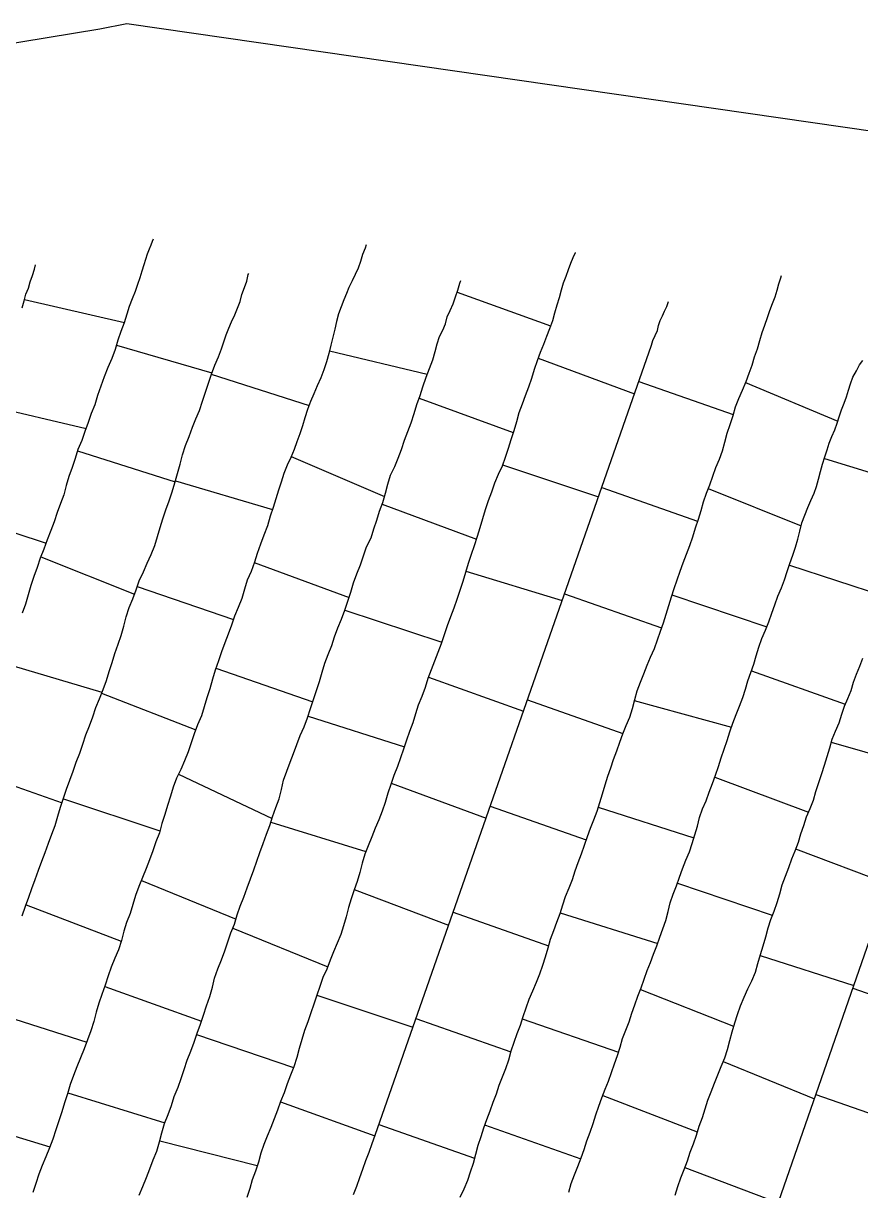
# Model space of a CAD drawing. Extents: x 703186 to 703989, y 1560402 to 1561368.
# Drawn here: x 703614.4 to 703651.7, y 1560857.4 to 1560909.3 of the extents above; entities that cross this region are included whole.
import ezdxf

# ---------------------------------------------------------------- set-up
doc = ezdxf.new("R2010")
doc.units = 0
for name, color, linetype in [('10124_2002_REAL', 30, 'Continuous'), ('AGROCAD PLL', 7, 'Continuous'), ('PANTE_2002', 7, 'Continuous')]:
    doc.layers.add(name, color=color, linetype=linetype)

msp = doc.modelspace()

# ---------------------------------------------------------------- linework, layer by layer
at = {"layer": '10124_2002_REAL'}
for points in [[(703620.2266, 1560899.7306), (703620.1784, 1560899.621), (703620.1216, 1560899.4588), (703620.0432, 1560899.2729), (703619.9563, 1560899.0647), (703619.8761, 1560898.8249), (703619.8008, 1560898.5798), (703619.7142, 1560898.3084), (703619.6228, 1560898.008), (703619.528, 1560897.7025), (703619.4197, 1560897.3912), (703619.2873, 1560897.0679), (703619.1555, 1560896.728), (703619.045, 1560896.389), (703618.9347, 1560896.0049), (703618.7841, 1560895.625), (703618.6509, 1560895.2369), (703618.5316, 1560894.8251), (703618.3753, 1560894.4242), (703618.1997, 1560894.017), (703618.0375, 1560893.6053), (703617.8953, 1560893.192), (703617.7515, 1560892.7755), (703617.6233, 1560892.3578), (703617.4701, 1560891.9751), (703617.3263, 1560891.5793), (703617.1853, 1560891.1803), (703617.045, 1560890.7694), (703616.8775, 1560890.3742), (703616.749, 1560889.9738), (703616.6145, 1560889.5743), (703616.4747, 1560889.1771), (703616.3579, 1560888.7756), (703616.2442, 1560888.3627), (703616.0949, 1560887.9692), (703615.9487, 1560887.5706), (703615.8176, 1560887.164), (703615.6644, 1560886.7697), (703615.5137, 1560886.3557), (703615.3614, 1560885.9432), (703615.2015, 1560885.54), (703615.058, 1560885.1268), (703614.9097, 1560884.7278), (703614.7772, 1560884.3258), (703614.666, 1560883.9138), (703614.5393, 1560883.5021), (703614.3935, 1560883.1051)], [(703629.6948, 1560899.4682), (703629.6458, 1560899.3288), (703629.5354, 1560899.0424), (703629.4386, 1560898.7293), (703629.3416, 1560898.4339), (703629.2031, 1560898.1541), (703629.0743, 1560897.8652), (703628.9261, 1560897.5832), (703628.8129, 1560897.3095), (703628.6994, 1560897.0252), (703628.5798, 1560896.7203), (703628.462, 1560896.4068), (703628.3692, 1560896.0696), (703628.2958, 1560895.7216), (703628.2079, 1560895.3716), (703628.1166, 1560895.0165), (703628.0283, 1560894.6479), (703627.9274, 1560894.2777), (703627.8054, 1560893.9192), (703627.6752, 1560893.5574), (703627.5198, 1560893.2077), (703627.3702, 1560892.8571), (703627.2176, 1560892.5102), (703627.0852, 1560892.15), (703626.9677, 1560891.7865), (703626.8578, 1560891.4254), (703626.7347, 1560891.0655), (703626.6124, 1560890.7207), (703626.4855, 1560890.372), (703626.3376, 1560890.0278), (703626.1731, 1560889.6755), (703626.0231, 1560889.3114), (703625.9047, 1560888.9316), (703625.7878, 1560888.5626), (703625.6698, 1560888.1815), (703625.5529, 1560887.7994), (703625.4182, 1560887.409), (703625.2978, 1560886.9818), (703625.1444, 1560886.5758), (703624.9882, 1560886.1661), (703624.8488, 1560885.7608), (703624.7244, 1560885.3672), (703624.5735, 1560884.9582), (703624.4051, 1560884.5657), (703624.2773, 1560884.1675), (703624.1583, 1560883.7566), (703624.0061, 1560883.3591), (703623.8414, 1560882.9685), (703623.6997, 1560882.5691), (703623.5594, 1560882.1708), (703623.4082, 1560881.7902), (703623.2526, 1560881.38), (703623.1191, 1560880.9779), (703622.9803, 1560880.5755), (703622.8535, 1560880.1656), (703622.7404, 1560879.7426), (703622.6086, 1560879.3437), (703622.4934, 1560878.9399), (703622.3636, 1560878.5376), (703622.1952, 1560878.141), (703622.0485, 1560877.7402), (703621.9135, 1560877.3423), (703621.7724, 1560876.9351), (703621.6149, 1560876.5435), (703621.4468, 1560876.1535), (703621.2646, 1560875.7663), (703621.1159, 1560875.3712), (703620.9845, 1560874.9654), (703620.8557, 1560874.5596), (703620.736, 1560874.1581), (703620.6068, 1560873.7509), (703620.4985, 1560873.3383), (703620.3377, 1560872.9455), (703620.2041, 1560872.5403), (703620.0634, 1560872.1373), (703619.9118, 1560871.7519), (703619.7499, 1560871.3575), (703619.5839, 1560870.9538), (703619.4393, 1560870.5489), (703619.3223, 1560870.1516), (703619.1905, 1560869.7508), (703619.0403, 1560869.3547), (703618.9103, 1560868.9672), (703618.8059, 1560868.5504), (703618.6757, 1560868.1443), (703618.5159, 1560867.7659), (703618.3502, 1560867.3629), (703618.2243, 1560866.9789), (703618.0919, 1560866.5702), (703617.9445, 1560866.1586), (703617.8017, 1560865.7712), (703617.6908, 1560865.3652), (703617.5815, 1560864.9492), (703617.4424, 1560864.5422), (703617.3061, 1560864.1377), (703617.1547, 1560863.7413), (703616.9922, 1560863.3382), (703616.8253, 1560862.9448), (703616.6728, 1560862.5572), (703616.5358, 1560862.1522), (703616.4067, 1560861.7344), (703616.2846, 1560861.3403), (703616.1564, 1560860.9379), (703616.021, 1560860.536), (703615.8929, 1560860.1419), (703615.7657, 1560859.7293), (703615.6157, 1560859.3402), (703615.4505, 1560858.9425), (703615.2853, 1560858.5606), (703615.1376, 1560858.1633), (703615.0078, 1560857.7525), (703614.8723, 1560857.3522)], [(703639.0022, 1560899.136), (703638.9922, 1560899.1135), (703638.8766, 1560898.8979), (703638.7722, 1560898.6429), (703638.668, 1560898.3648), (703638.5722, 1560898.0712), (703638.4587, 1560897.7712), (703638.3583, 1560897.4568), (703638.2802, 1560897.1231), (703638.1663, 1560896.7835), (703638.0632, 1560896.4417), (703637.9749, 1560896.0888), (703637.8462, 1560895.7419), (703637.711, 1560895.3971), (703637.5764, 1560895.0457), (703637.4319, 1560894.6943), (703637.2954, 1560894.3228), (703637.169, 1560893.9246), (703637.0474, 1560893.537), (703636.9035, 1560893.1473), (703636.7616, 1560892.766), (703636.6256, 1560892.3905), (703636.4875, 1560892.01), (703636.3709, 1560891.6117), (703636.2573, 1560891.2026), (703636.1316, 1560890.8066), (703636.0019, 1560890.4175), (703635.8707, 1560890.0281), (703635.7423, 1560889.6394), (703635.562, 1560889.2667), (703635.3993, 1560888.8841), (703635.272, 1560888.4868), (703635.1219, 1560888.0972), (703634.9775, 1560887.6993), (703634.8619, 1560887.3021), (703634.7417, 1560886.9021), (703634.6308, 1560886.5078), (703634.4957, 1560886.1004), (703634.3647, 1560885.7095), (703634.2335, 1560885.315), (703634.11, 1560884.909), (703633.9907, 1560884.5039), (703633.858, 1560884.1097), (703633.7208, 1560883.7053), (703633.5851, 1560883.3227), (703633.4358, 1560882.9431), (703633.2965, 1560882.5397), (703633.1562, 1560882.1432), (703633.0294, 1560881.7374), (703632.8835, 1560881.3505), (703632.7316, 1560880.9639), (703632.5794, 1560880.5793), (703632.4406, 1560880.192), (703632.3184, 1560879.796), (703632.1616, 1560879.4052), (703632.003, 1560879.0131), (703631.8786, 1560878.6336), (703631.7731, 1560878.2268), (703631.6133, 1560877.842), (703631.4788, 1560877.461), (703631.3572, 1560877.0594), (703631.2174, 1560876.6701), (703631.0784, 1560876.2839), (703630.9289, 1560875.8849), (703630.784, 1560875.4908), (703630.6601, 1560875.0974), (703630.5381, 1560874.6917), (703630.4059, 1560874.3047), (703630.2499, 1560873.9252), (703630.0982, 1560873.5468), (703629.9438, 1560873.1627), (703629.7852, 1560872.7688), (703629.6357, 1560872.387), (703629.5087, 1560871.9942), (703629.4143, 1560871.5831), (703629.2976, 1560871.1834), (703629.1537, 1560870.802), (703629.0173, 1560870.4129), (703628.9028, 1560870.0218), (703628.7998, 1560869.6081), (703628.6865, 1560869.2133), (703628.5606, 1560868.8218), (703628.3988, 1560868.4363), (703628.2413, 1560868.0513), (703628.0973, 1560867.6771), (703627.9421, 1560867.2818), (703627.7636, 1560866.9076), (703627.6329, 1560866.5175), (703627.4927, 1560866.1233), (703627.3596, 1560865.7234), (703627.2271, 1560865.3346), (703627.0904, 1560864.9433), (703626.9507, 1560864.5552), (703626.8292, 1560864.1483), (703626.7091, 1560863.7517), (703626.6017, 1560863.3503), (703626.4711, 1560862.9473), (703626.3197, 1560862.5694), (703626.1807, 1560862.1806), (703626.0475, 1560861.7813), (703625.8854, 1560861.402), (703625.7446, 1560861.0145), (703625.6076, 1560860.6337), (703625.4466, 1560860.2516), (703625.2852, 1560859.8643), (703625.1455, 1560859.4834), (703625.0105, 1560859.101), (703624.9001, 1560858.707), (703624.7643, 1560858.3069), (703624.6234, 1560857.9244), (703624.5168, 1560857.5267), (703624.3835, 1560857.1341)], [(703614.3945, 1560896.676), (703614.4851, 1560896.9867), (703614.5533, 1560897.2813), (703614.6747, 1560897.5524), (703614.7521, 1560897.8287), (703614.8487, 1560898.1108), (703614.9405, 1560898.3859), (703614.9901, 1560898.5792)], [(703614.3999, 1560869.6575), (703614.5398, 1560870.0747), (703614.6932, 1560870.4748), (703614.8277, 1560870.8687), (703614.9716, 1560871.2722), (703615.1185, 1560871.6817), (703615.2747, 1560872.074), (703615.415, 1560872.4716), (703615.5631, 1560872.8832), (703615.7142, 1560873.2787), (703615.858, 1560873.6687), (703615.9747, 1560874.0758), (703616.1056, 1560874.4759), (703616.2392, 1560874.8789), (703616.3728, 1560875.2754), (703616.5196, 1560875.685), (703616.6622, 1560876.0793), (703616.7995, 1560876.4851), (703616.9627, 1560876.8798), (703617.0922, 1560877.2851), (703617.2256, 1560877.6908), (703617.3859, 1560878.0921), (703617.5415, 1560878.4972), (703617.6707, 1560878.9041), (703617.8295, 1560879.2989), (703617.9904, 1560879.7112), (703618.1416, 1560880.1079), (703618.2655, 1560880.5066), (703618.3934, 1560880.9062), (703618.5228, 1560881.3131), (703618.6585, 1560881.7205), (703618.8018, 1560882.1126), (703618.9155, 1560882.5312), (703619.0231, 1560882.9366), (703619.148, 1560883.3526), (703619.3131, 1560883.7435), (703619.4606, 1560884.1389), (703619.6014, 1560884.5463), (703619.7862, 1560884.9404), (703619.9496, 1560885.3273), (703620.125, 1560885.7131), (703620.291, 1560886.1106), (703620.4166, 1560886.5046), (703620.5331, 1560886.904), (703620.651, 1560887.2951), (703620.7842, 1560887.6958), (703620.9329, 1560888.0938), (703621.0601, 1560888.4897), (703621.1803, 1560888.8937), (703621.3034, 1560889.3071), (703621.4249, 1560889.7284), (703621.5287, 1560890.1462), (703621.6577, 1560890.5472), (703621.8202, 1560890.9583), (703621.9747, 1560891.3662), (703622.1233, 1560891.7377), (703622.2774, 1560892.1135), (703622.4093, 1560892.5261), (703622.5508, 1560892.928), (703622.6796, 1560893.3236), (703622.8076, 1560893.7261), (703622.9599, 1560894.1256), (703623.118, 1560894.5), (703623.255, 1560894.8466), (703623.3663, 1560895.1618), (703623.4622, 1560895.4794), (703623.5877, 1560895.7681), (703623.7053, 1560896.0575), (703623.8524, 1560896.3539), (703623.975, 1560896.6512), (703624.0845, 1560896.9535), (703624.159, 1560897.2694), (703624.2841, 1560897.5746), (703624.382, 1560897.8535), (703624.4502, 1560898.148), (703624.467, 1560898.2041)], [(703619.5978, 1560857.2381), (703619.7579, 1560857.6293), (703619.9185, 1560858.0219), (703620.0684, 1560858.4134), (703620.2224, 1560858.8027), (703620.3861, 1560859.198), (703620.5055, 1560859.6051), (703620.6086, 1560860.0093), (703620.7248, 1560860.4232), (703620.8943, 1560860.8231), (703621.0299, 1560861.2162), (703621.1586, 1560861.6249), (703621.327, 1560862.0323), (703621.4702, 1560862.4233), (703621.5946, 1560862.827), (703621.7347, 1560863.238), (703621.8902, 1560863.6393), (703622.0385, 1560864.0421), (703622.1744, 1560864.4417), (703622.3261, 1560864.8403), (703622.4615, 1560865.2415), (703622.5913, 1560865.6501), (703622.7406, 1560866.0646), (703622.8657, 1560866.4812), (703622.9527, 1560866.888), (703623.097, 1560867.2951), (703623.2572, 1560867.6915), (703623.401, 1560868.0924), (703623.5468, 1560868.4905), (703623.6769, 1560868.8888), (703623.8378, 1560869.2818), (703623.9624, 1560869.6902), (703624.0945, 1560870.0876), (703624.2506, 1560870.4873), (703624.394, 1560870.8969), (703624.5436, 1560871.2947), (703624.6894, 1560871.6897), (703624.8344, 1560872.0826), (703624.9669, 1560872.4719), (703625.1053, 1560872.872), (703625.2634, 1560873.2763), (703625.4084, 1560873.66), (703625.5316, 1560874.0586), (703625.6785, 1560874.4711), (703625.8191, 1560874.858), (703625.9209, 1560875.2588), (703626.0222, 1560875.6772), (703626.1639, 1560876.0806), (703626.3085, 1560876.4757), (703626.4624, 1560876.8653), (703626.6105, 1560877.2668), (703626.7617, 1560877.6616), (703626.9282, 1560878.0494), (703627.0838, 1560878.4535), (703627.2127, 1560878.8612), (703627.3485, 1560879.2631), (703627.4775, 1560879.6658), (703627.6114, 1560880.0714), (703627.7344, 1560880.4739), (703627.8503, 1560880.876), (703628.0013, 1560881.2665), (703628.1671, 1560881.6585), (703628.2864, 1560882.0566), (703628.4362, 1560882.4538), (703628.5974, 1560882.8298), (703628.7455, 1560883.2297), (703628.8788, 1560883.6318), (703629.0151, 1560884.0428), (703629.1282, 1560884.455), (703629.2792, 1560884.8524), (703629.4416, 1560885.2526), (703629.5789, 1560885.6534), (703629.7045, 1560886.0579), (703629.908, 1560886.4525), (703630.0372, 1560886.8447), (703630.1671, 1560887.2369), (703630.2816, 1560887.6334), (703630.4272, 1560888.0254), (703630.5447, 1560888.4359), (703630.6512, 1560888.8424), (703630.773, 1560889.242), (703630.9632, 1560889.6163), (703631.1169, 1560889.9874), (703631.2659, 1560890.3821), (703631.3991, 1560890.7843), (703631.5378, 1560891.1695), (703631.6905, 1560891.5594), (703631.8215, 1560891.9697), (703631.9477, 1560892.3782), (703632.0918, 1560892.77), (703632.2122, 1560893.1675), (703632.3558, 1560893.5898), (703632.5085, 1560893.9749), (703632.6635, 1560894.3543), (703632.7625, 1560894.7387), (703632.8536, 1560895.0762), (703632.9568, 1560895.3958), (703633.0946, 1560895.6805), (703633.217, 1560895.9669), (703633.2945, 1560896.2733), (703633.4207, 1560896.5566), (703633.5591, 1560896.85), (703633.66, 1560897.1658), (703633.7652, 1560897.458), (703633.8603, 1560897.7746), (703633.8987, 1560897.8804)], [(703648.1506, 1560898.0944), (703648.1093, 1560897.9896), (703648.0308, 1560897.7191), (703647.9489, 1560897.4358), (703647.8662, 1560897.143), (703647.749, 1560896.8443), (703647.6311, 1560896.5438), (703647.5183, 1560896.2225), (703647.4052, 1560895.8843), (703647.2787, 1560895.5546), (703647.1808, 1560895.2045), (703647.0721, 1560894.8404), (703646.9491, 1560894.4742), (703646.8404, 1560894.1065), (703646.7109, 1560893.7509), (703646.5677, 1560893.3794), (703646.411, 1560893.0048), (703646.2483, 1560892.6331), (703646.1074, 1560892.2577), (703645.991, 1560891.8667), (703645.8703, 1560891.4735), (703645.7284, 1560891.0859), (703645.6233, 1560890.6923), (703645.5251, 1560890.3061), (703645.3839, 1560889.9259), (703645.2189, 1560889.5551), (703645.0969, 1560889.1751), (703644.9614, 1560888.79), (703644.8109, 1560888.4155), (703644.6717, 1560888.0361), (703644.5681, 1560887.6454), (703644.4511, 1560887.2581), (703644.3266, 1560886.8742), (703644.1958, 1560886.4791), (703644.0739, 1560886.0918), (703643.9154, 1560885.7068), (703643.7779, 1560885.328), (703643.6405, 1560884.9563), (703643.5116, 1560884.5761), (703643.3776, 1560884.1897), (703643.2516, 1560883.8164), (703643.133, 1560883.4328), (703643.023, 1560883.0447), (703642.8915, 1560882.6616), (703642.7582, 1560882.2808), (703642.634, 1560881.9007), (703642.4947, 1560881.5102), (703642.3252, 1560881.1376), (703642.1653, 1560880.7733), (703642.0267, 1560880.3963), (703641.8696, 1560880.0144), (703641.7238, 1560879.6294), (703641.6192, 1560879.2447), (703641.5135, 1560878.8551), (703641.399, 1560878.4655), (703641.24, 1560878.0958), (703641.0914, 1560877.7212), (703640.9537, 1560877.3478), (703640.8294, 1560876.9666), (703640.6807, 1560876.5875), (703640.5565, 1560876.2167), (703640.4237, 1560875.838), (703640.3023, 1560875.4523), (703640.1903, 1560875.0603), (703640.0687, 1560874.6692), (703639.9444, 1560874.2818), (703639.7963, 1560873.9071), (703639.6499, 1560873.535), (703639.5154, 1560873.1584), (703639.3888, 1560872.777), (703639.2448, 1560872.3895), (703639.1093, 1560872.0065), (703638.9713, 1560871.6298), (703638.8593, 1560871.2449), (703638.7035, 1560870.8746), (703638.5447, 1560870.5032), (703638.4237, 1560870.1238), (703638.3034, 1560869.739), (703638.1572, 1560869.3546), (703638.0147, 1560868.9789), (703637.8797, 1560868.598), (703637.7701, 1560868.2125), (703637.6579, 1560867.8201), (703637.5282, 1560867.4387), (703637.3924, 1560867.0654), (703637.2446, 1560866.6844), (703637.0953, 1560866.3036), (703636.9302, 1560865.9284), (703636.7864, 1560865.5431), (703636.6646, 1560865.1622), (703636.5324, 1560864.7817), (703636.3938, 1560864.4005), (703636.2531, 1560864.0258), (703636.1276, 1560863.639), (703636.0183, 1560863.2417), (703635.8802, 1560862.8559), (703635.7341, 1560862.4795), (703635.5932, 1560862.1051), (703635.4667, 1560861.7301), (703635.3271, 1560861.3512), (703635.1908, 1560860.9772), (703635.0373, 1560860.5894), (703634.9028, 1560860.2113), (703634.7889, 1560859.8283), (703634.6591, 1560859.4404), (703634.558, 1560859.0476), (703634.443, 1560858.6513), (703634.3132, 1560858.2641), (703634.1986, 1560857.8869), (703634.0376, 1560857.5061), (703633.8604, 1560857.1305)], [(703629.1304, 1560857.2714), (703629.2774, 1560857.643), (703629.4095, 1560858.0224), (703629.5496, 1560858.3999), (703629.6836, 1560858.7779), (703629.8254, 1560859.1507), (703629.9612, 1560859.5273), (703630.0861, 1560859.9026), (703642.3818, 1560895.0071), (703642.4415, 1560895.2256), (703642.548, 1560895.437), (703642.6438, 1560895.661), (703642.6924, 1560895.8876), (703642.7604, 1560896.1069), (703642.8683, 1560896.3136), (703642.9632, 1560896.5263), (703643.0632, 1560896.7384), (703643.1283, 1560896.9516)], [(703638.7039, 1560857.3756), (703638.8135, 1560857.7602), (703638.9517, 1560858.1465), (703639.1056, 1560858.5184), (703639.2531, 1560858.8939), (703639.3808, 1560859.2724), (703639.5029, 1560859.6558), (703639.6506, 1560860.0304), (703639.7872, 1560860.4163), (703639.9055, 1560860.8061), (703640.0374, 1560861.1885), (703640.1754, 1560861.5684), (703640.3238, 1560861.952), (703640.4697, 1560862.3107), (703640.6006, 1560862.6842), (703640.7303, 1560863.0684), (703640.8672, 1560863.4406), (703640.9915, 1560863.8164), (703641.0967, 1560864.1993), (703641.2438, 1560864.5724), (703641.3894, 1560864.9423), (703641.5067, 1560865.3234), (703641.6355, 1560865.7024), (703641.7787, 1560866.0788), (703641.9267, 1560866.4529), (703642.0595, 1560866.8312), (703642.1873, 1560867.2146), (703642.3322, 1560867.5847), (703642.4745, 1560867.9529), (703642.62, 1560868.32), (703642.7534, 1560868.6961), (703642.8838, 1560869.0665), (703643.0181, 1560869.4487), (703643.1198, 1560869.8393), (703643.2138, 1560870.2353), (703643.341, 1560870.6163), (703643.4913, 1560870.9863), (703643.6197, 1560871.3666), (703643.7549, 1560871.7403), (703643.9078, 1560872.1217), (703644.0717, 1560872.4904), (703644.1843, 1560872.8731), (703644.3033, 1560873.2566), (703644.4184, 1560873.6342), (703644.5147, 1560874.0228), (703644.6428, 1560874.4002), (703644.8051, 1560874.7668), (703644.9488, 1560875.1545), (703645.0904, 1560875.5293), (703645.2308, 1560875.9063), (703645.3574, 1560876.2914), (703645.4794, 1560876.6796), (703645.6049, 1560877.0602), (703645.7459, 1560877.4427), (703645.87, 1560877.8332), (703646.0009, 1560878.2157), (703646.1516, 1560878.5954), (703646.2942, 1560878.9652), (703646.4349, 1560879.3504), (703646.5538, 1560879.7299), (703646.663, 1560880.0925), (703646.8008, 1560880.4615), (703646.9315, 1560880.8325), (703647.0343, 1560881.2071), (703647.1477, 1560881.5984), (703647.2866, 1560881.9788), (703647.4487, 1560882.342), (703647.591, 1560882.7174), (703647.7242, 1560883.0988), (703647.8662, 1560883.4743), (703647.999, 1560883.8564), (703648.1626, 1560884.2304), (703648.3008, 1560884.5804), (703648.4173, 1560884.95), (703648.534, 1560885.3105), (703648.6588, 1560885.6738), (703648.785, 1560886.0312), (703648.888, 1560886.3854), (703648.9685, 1560886.7519), (703649.0623, 1560887.1111), (703649.1992, 1560887.4637), (703649.3313, 1560887.7989), (703649.4643, 1560888.1168), (703649.6076, 1560888.4377), (703649.7178, 1560888.7366), (703649.8042, 1560889.0564), (703649.8877, 1560889.3962), (703649.9897, 1560889.7308), (703650.0859, 1560890.0448), (703650.1918, 1560890.3548), (703650.2855, 1560890.6628), (703650.4032, 1560890.9543), (703650.5248, 1560891.2559), (703650.6366, 1560891.551), (703650.7297, 1560891.827), (703650.8294, 1560892.1343), (703650.9464, 1560892.4349), (703651.0492, 1560892.7211), (703651.1334, 1560893.0139), (703651.2291, 1560893.3019), (703651.338, 1560893.5955), (703651.4976, 1560893.8672), (703651.6339, 1560894.1337), (703651.7732, 1560894.3245)], [(703651.7574, 1560881.0912), (703651.6335, 1560880.7363), (703651.4842, 1560880.3781), (703651.3506, 1560880.0255), (703651.2378, 1560879.6522), (703651.0901, 1560879.2926), (703650.9431, 1560878.9497), (703650.8228, 1560878.5964), (703650.7048, 1560878.2192), (703650.5459, 1560877.8469), (703650.3965, 1560877.481), (703650.2894, 1560877.1086), (703650.1755, 1560876.7182), (703650.0538, 1560876.3305), (703649.9326, 1560875.955), (703649.812, 1560875.564), (703649.6774, 1560875.1696), (703649.5632, 1560874.7823), (703649.4272, 1560874.4034), (703649.264, 1560874.0357), (703649.1356, 1560873.6528), (703649.008, 1560873.2777), (703648.8961, 1560872.9041), (703648.7555, 1560872.5315), (703648.6107, 1560872.1645), (703648.4764, 1560871.7784), (703648.3178, 1560871.3936), (703648.1757, 1560871.0132), (703648.066, 1560870.62), (703647.9498, 1560870.2289), (703647.8148, 1560869.8513), (703647.6758, 1560869.4796), (703647.5561, 1560869.1006), (703647.4456, 1560868.7062), (703647.3353, 1560868.305), (703647.2177, 1560867.9128), (703647.093, 1560867.5194), (703646.9829, 1560867.1303), (703646.8232, 1560866.7527), (703646.6452, 1560866.3865), (703646.4791, 1560866.0178), (703646.3283, 1560865.6385), (703646.1855, 1560865.2581), (703646.0671, 1560864.8744), (703645.9514, 1560864.4876), (703645.8525, 1560864.0948), (703645.7501, 1560863.7025), (703645.6208, 1560863.3186), (703645.4671, 1560862.9412), (703645.3135, 1560862.573), (703645.1692, 1560862.1988), (703645.0186, 1560861.8188), (703644.8732, 1560861.4478), (703644.7488, 1560861.0542), (703644.6295, 1560860.6695), (703644.4915, 1560860.2875), (703644.3667, 1560859.889), (703644.2331, 1560859.5111), (703644.0891, 1560859.1296), (703643.9627, 1560858.7411), (703643.8201, 1560858.3655), (703643.6758, 1560857.9877), (703643.5428, 1560857.6023), (703643.4139, 1560857.2262)], [(703640.3168, 1560834.7759), (703653.747, 1560873.3679)]]:
    msp.add_lwpolyline(points, dxfattribs=at)
at = {"layer": 'AGROCAD PLL', "color": 5, "true_color": 0x0000ff}
for points in [[(703633.7311, 1560897.3632), (703637.8919, 1560895.8652)], [(703618.5857, 1560895.0118), (703622.8291, 1560893.7825)], [(703641.82, 1560893.4031), (703646.0113, 1560891.935)], [(703644.9042, 1560888.6477), (703649.0305, 1560886.9895)], [(703648.5098, 1560885.2357), (703652.7023, 1560883.8785)], [(703646.8259, 1560880.5328), (703650.9925, 1560879.065)], [(703645.1944, 1560875.8085), (703649.362, 1560874.2564)], [(703625.4549, 1560873.8104), (703629.6815, 1560872.5041)], [(703648.7898, 1560872.6224), (703652.9423, 1560871.0555)], [(703647.2085, 1560867.8836), (703651.3784, 1560866.5618)], [(703641.8976, 1560866.3793), (703646.0284, 1560864.7451)], [(703645.5617, 1560863.1735), (703649.6236, 1560861.5193)], [(703643.8614, 1560858.4742), (703648.0151, 1560856.8972)]]:
    msp.add_lwpolyline(points, dxfattribs=at)
at = {"layer": 'AGROCAD PLL', "color": 1, "true_color": 0xff0000}
for points in [[(703614.4994, 1560897.0487), (703618.9393, 1560896.0209)], [(703614.4994, 1560897.0487), (703618.9409, 1560896.0205)], [(703637.3352, 1560894.4312), (703641.6277, 1560892.8541)], [(703622.8061, 1560893.7215), (703627.1545, 1560892.3387)], [(703638.5143, 1560883.9653), (703642.8199, 1560882.4572)], [(703623.0067, 1560880.6521), (703627.3156, 1560879.1658)], [(703650.3631, 1560877.3649), (703654.8539, 1560876.0734)], [(703611.8779, 1560876.1867), (703616.1711, 1560874.6736)], [(703621.3473, 1560875.942), (703625.5085, 1560873.9839)], [(703623.7658, 1560869.106), (703627.9808, 1560867.3803)], [(703618.0686, 1560866.5053), (703622.3683, 1560864.9655)], [(703651.3334, 1560866.4325), (703655.6557, 1560864.9283)]]:
    msp.add_lwpolyline(points, dxfattribs=at)
at = {"layer": 'AGROCAD PLL', "color": 3, "true_color": 0x00ff00}
for points in [[(703628.0556, 1560894.7618), (703632.4072, 1560893.7193)], [(703646.5589, 1560893.3584), (703650.6666, 1560891.6401)], [(703632.053, 1560892.6644), (703636.2333, 1560891.127)], [(703612.818, 1560892.3493), (703617.2336, 1560891.317)], [(703616.8608, 1560890.322), (703621.1917, 1560888.9321)], [(703626.3542, 1560890.0664), (703630.5013, 1560888.2844)], [(703650.0655, 1560889.9782), (703654.3304, 1560888.6715)], [(703635.7584, 1560889.6882), (703640.0251, 1560888.2788)], [(703621.2085, 1560888.9885), (703625.5202, 1560887.7046)], [(703640.1671, 1560888.6842), (703644.4294, 1560887.1913)], [(703630.4005, 1560887.9536), (703634.5938, 1560886.3961)], [(703611.1823, 1560887.6273), (703615.4613, 1560886.2138)], [(703615.2253, 1560885.5999), (703619.3896, 1560883.9484)], [(703624.717, 1560885.3472), (703628.932, 1560883.7921)], [(703634.128, 1560884.9681), (703638.4094, 1560883.6657)], [(703619.5136, 1560884.2923), (703623.7871, 1560882.8154)], [(703643.2865, 1560883.9197), (703647.5068, 1560882.4952)], [(703628.7495, 1560883.2417), (703633.0536, 1560881.8149)], [(703613.5993, 1560880.8741), (703617.9418, 1560879.5867)], [(703632.4633, 1560880.2554), (703636.6849, 1560878.7424)], [(703617.9292, 1560879.5544), (703622.1147, 1560877.921)], [(703636.8615, 1560879.2464), (703641.1066, 1560877.7595)], [(703641.6111, 1560879.2149), (703645.9408, 1560878.0402)], [(703627.106, 1560878.5238), (703631.3905, 1560877.1692)], [(703630.8032, 1560875.5432), (703635.0212, 1560873.9923)], [(703616.2309, 1560874.8539), (703620.5229, 1560873.4311)], [(703635.2086, 1560874.5275), (703639.4739, 1560873.0335)], [(703640.0089, 1560874.483), (703644.2605, 1560873.1188)], [(703619.6966, 1560871.2278), (703623.9037, 1560869.4979)], [(703629.1629, 1560870.8264), (703633.3579, 1560869.2437)], [(703643.5298, 1560871.1002), (703647.7491, 1560869.6757)], [(703614.5653, 1560870.1412), (703618.7959, 1560868.5192)], [(703633.5558, 1560869.8086), (703637.8011, 1560868.3216)], [(703638.3167, 1560869.7815), (703642.6571, 1560868.4246)], [(703627.4922, 1560866.1217), (703631.7661, 1560864.6992)], [(703612.9864, 1560865.3996), (703617.2695, 1560864.0419)], [(703631.9029, 1560865.0897), (703636.1203, 1560863.6125)], [(703636.6349, 1560865.0767), (703640.9163, 1560863.5892)], [(703622.1529, 1560864.3785), (703626.4579, 1560862.9144)], [(703616.4234, 1560861.7886), (703620.7384, 1560860.4553)], [(703625.8817, 1560861.3918), (703630.0747, 1560859.8682)], [(703640.2161, 1560861.6736), (703644.4167, 1560860.0486)], [(703649.6901, 1560861.7102), (703653.9843, 1560860.2158)], [(703611.28, 1560860.7025), (703615.6324, 1560859.3835)], [(703630.2501, 1560860.3708), (703634.5091, 1560858.879)], [(703634.9586, 1560860.3681), (703639.2347, 1560858.847)], [(703620.519, 1560859.6579), (703624.8481, 1560858.5537)]]:
    msp.add_lwpolyline(points, dxfattribs=at)
at = {"layer": 'PANTE_2002'}
msp.add_lwpolyline([(703570.6623, 1560908.0871), (703575.3184, 1560908.0046), (703587.5554, 1560906.0203), (703595.4929, 1560906.0203), (703606.2194, 1560907.1644), (703617.8457, 1560909.0704), (703619.0515, 1560909.3155), (703677.073, 1560900.9392), (703796.1357, 1560887.9746)], dxfattribs=at)

doc.saveas('drawing.dxf')
